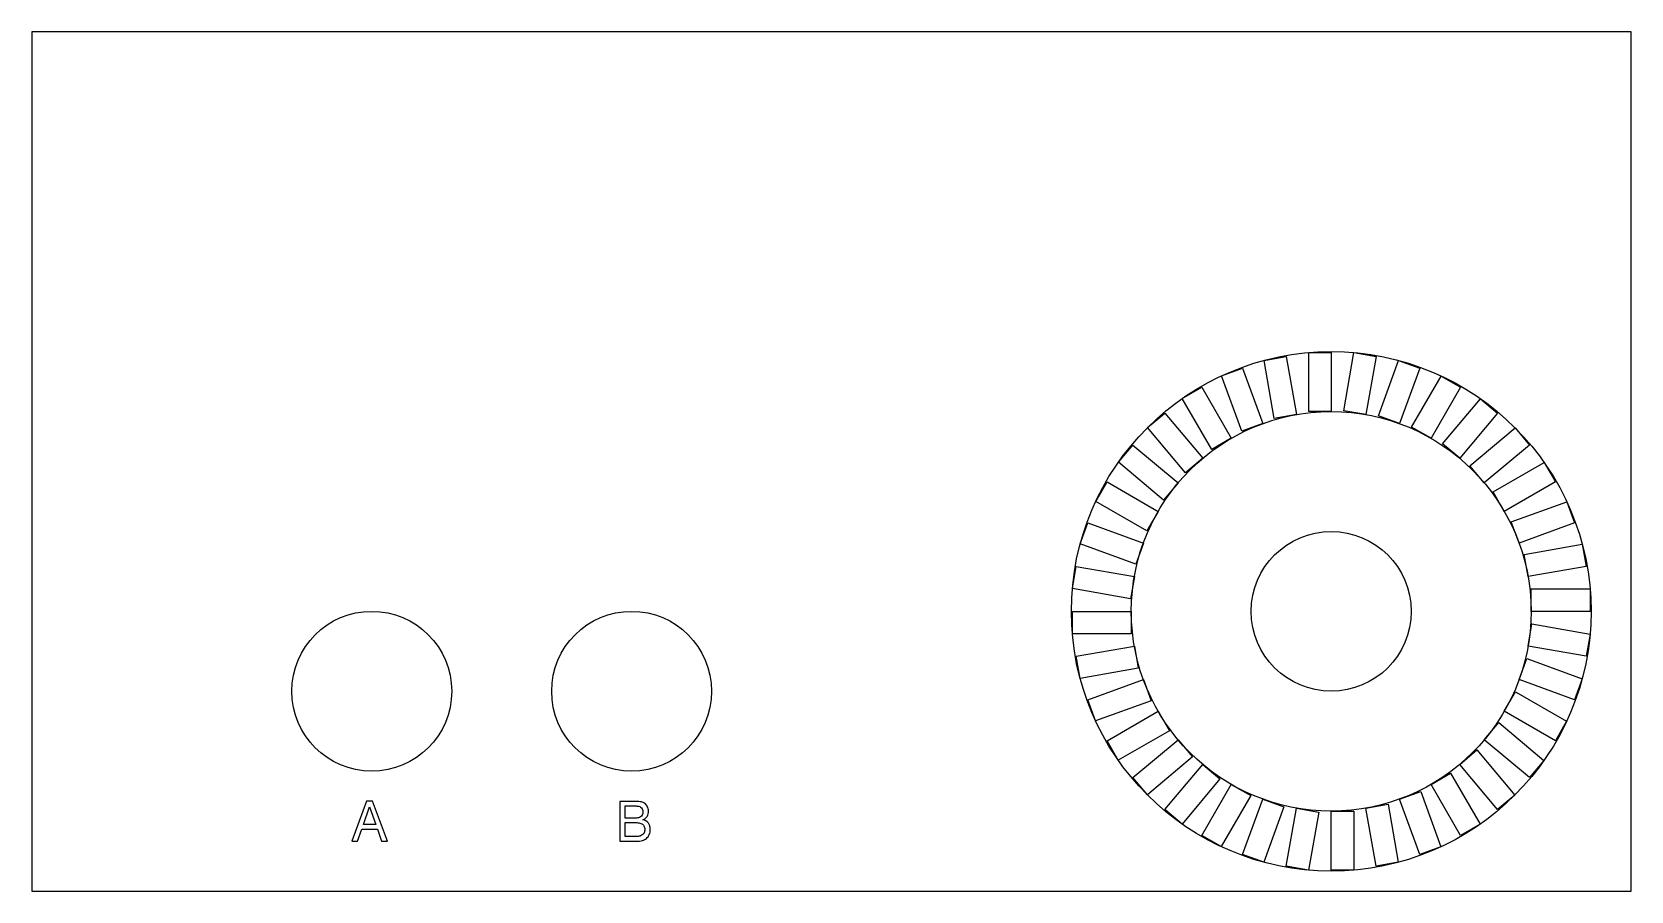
# Model space of a CAD drawing. Header units: millimetres. Extents: x -40 to 40, y -21.5 to 21.5.
import ezdxf

# ---------------------------------------------------------------- set-up
doc = ezdxf.new("R2010")
doc.units = ezdxf.units.MM
doc.layers.get('0').update_dxf_attribs({"lineweight": 25, "true_color": 0xffffff})
doc.layers.add('docu', color=178, linetype='Continuous', lineweight=25, true_color=0x000000)
doc.layers.add('engraving', color=2, linetype='Continuous', lineweight=25, true_color=0xffff00)

msp = doc.modelspace()

# ---------------------------------------------------------------- linework, layer by layer
for centre in [(25, -7.5), (-23, -11.5), (-10, -11.5)]:
    msp.add_circle(centre, 4)
at = {"layer": 'docu'}
for p, q in [((40, 21.5), (-40, 21.5)), ((-40, 21.5), (-40, -21.5)), ((40, -21.5), (40, 21.5)), ((-40, -21.5), (40, -21.5))]:
    msp.add_line(p, q, dxfattribs=at)
for radius in [13, 10]:
    msp.add_circle((25, -7.5), radius, dxfattribs=at)
at = {"layer": 'engraving'}
for p, q in [((21.642, 5.059), (22.751, 5.254)), ((22.154, 2.153), (21.642, 5.059)), ((22.751, 5.254), (23.264, 2.348)), ((23.874, 5.451), (25, 5.451)), ((23.874, 2.5), (23.874, 5.451)), ((25, 5.451), (25, 2.5)), ((25.627, 2.544), (26.14, 5.45)), ((26.14, 5.45), (27.249, 5.254)), ((27.249, 5.254), (26.736, 2.348)), ((27.362, 2.282), (28.371, 5.055)), ((28.371, 5.055), (29.43, 4.67)), ((19.512, 4.285), (20.57, 4.67)), ((20.522, 1.512), (19.512, 4.285)), ((20.57, 4.67), (21.58, 1.897)), ((29.43, 4.67), (28.42, 1.897)), ((29.025, 1.723), (30.5, 4.279)), ((30.5, 4.279), (31.476, 3.716)), ((17.549, 3.153), (18.524, 3.716)), ((18.524, 3.716), (20, 1.16)), ((31.476, 3.716), (30, 1.16)), ((15.812, 1.697), (16.675, 2.421)), ((16.675, 2.421), (18.572, 0.16)), ((19.025, 0.597), (17.549, 3.153)), ((25, 2.5), (23.874, 2.5)), ((26.736, 2.348), (25.627, 2.544)), ((30.565, 0.884), (32.462, 3.145)), ((33.325, 2.421), (31.428, 0.16)), ((32.462, 3.145), (33.325, 2.421)), ((17.709, -0.563), (15.812, 1.697)), ((21.58, 1.897), (20.522, 1.512)), ((23.264, 2.348), (22.154, 2.153)), ((28.42, 1.897), (27.362, 2.282)), ((30, 1.16), (29.025, 1.723)), ((31.937, -0.209), (34.197, 1.688)), ((34.197, 1.688), (34.921, 0.825)), ((14.355, -0.038), (15.079, 0.825)), ((15.079, 0.825), (17.34, -1.072)), ((20, 1.16), (19.025, 0.597)), ((31.428, 0.16), (30.565, 0.884)), ((34.921, 0.825), (32.66, -1.072)), ((18.572, 0.16), (17.709, -0.563)), ((16.616, -1.935), (14.355, -0.038)), ((32.66, -1.072), (31.937, -0.209)), ((33.097, -1.525), (35.653, -0.049)), ((35.653, -0.049), (36.216, -1.024)), ((13.221, -2), (13.784, -1.024)), ((13.784, -1.024), (16.34, -2.5)), ((17.34, -1.072), (16.616, -1.935)), ((33.66, -2.5), (33.097, -1.525)), ((36.216, -1.024), (33.66, -2.5)), ((15.777, -3.475), (13.221, -2)), ((34.012, -3.022), (36.785, -2.012)), ((36.785, -2.012), (37.17, -3.07)), ((12.445, -4.129), (12.83, -3.07)), ((12.83, -3.07), (15.603, -4.08)), ((16.34, -2.5), (15.777, -3.475)), ((34.397, -4.08), (34.012, -3.022)), ((37.17, -3.07), (34.397, -4.08)), ((15.218, -5.138), (12.445, -4.129)), ((15.603, -4.08), (15.218, -5.138)), ((34.653, -4.654), (37.559, -4.142)), ((34.848, -5.764), (34.653, -4.654)), ((37.559, -4.142), (37.754, -5.251)), ((12.05, -6.36), (12.246, -5.251)), ((12.246, -5.251), (15.152, -5.764)), ((37.754, -5.251), (34.848, -5.764)), ((14.956, -6.873), (12.05, -6.36)), ((15.152, -5.764), (14.956, -6.873)), ((35, -7.5), (35, -6.374)), ((35, -6.374), (37.951, -6.374)), ((37.951, -6.374), (37.951, -7.5)), ((12.049, -8.626), (12.049, -7.5)), ((12.049, -7.5), (15, -7.5)), ((15, -7.5), (15, -8.626)), ((37.951, -7.5), (35, -7.5)), ((15, -8.626), (12.049, -8.626)), ((34.848, -9.236), (35.044, -8.127)), ((35.044, -8.127), (37.95, -8.64)), ((37.95, -8.64), (37.754, -9.749)), ((12.246, -9.749), (15.152, -9.236)), ((15.152, -9.236), (15.347, -10.346)), ((37.754, -9.749), (34.848, -9.236)), ((12.441, -10.858), (12.246, -9.749)), ((15.347, -10.346), (12.441, -10.858)), ((34.397, -10.92), (34.782, -9.862)), ((34.782, -9.862), (37.555, -10.871)), ((12.83, -11.93), (15.603, -10.92)), ((15.603, -10.92), (15.988, -11.978)), ((37.17, -11.93), (34.397, -10.92)), ((37.555, -10.871), (37.17, -11.93)), ((13.215, -12.988), (12.83, -11.93)), ((15.988, -11.978), (13.215, -12.988)), ((33.66, -12.5), (34.223, -11.525)), ((34.223, -11.525), (36.779, -13)), ((13.784, -13.976), (16.34, -12.5)), ((16.34, -12.5), (16.903, -13.475)), ((36.216, -13.976), (33.66, -12.5)), ((16.903, -13.475), (14.347, -14.951)), ((32.66, -13.928), (33.384, -13.065)), ((33.384, -13.065), (35.645, -14.962)), ((36.779, -13), (36.216, -13.976)), ((14.347, -14.951), (13.784, -13.976)), ((15.079, -15.825), (17.34, -13.928)), ((17.34, -13.928), (18.063, -14.791)), ((34.921, -15.825), (32.66, -13.928)), ((18.063, -14.791), (15.803, -16.688)), ((16.675, -17.421), (18.572, -15.16)), ((18.572, -15.16), (19.435, -15.884)), ((31.428, -15.16), (32.291, -14.437)), ((33.325, -17.421), (31.428, -15.16)), ((32.291, -14.437), (34.188, -16.697)), ((35.645, -14.962), (34.921, -15.825)), ((15.803, -16.688), (15.079, -15.825)), ((19.435, -15.884), (17.538, -18.145)), ((30, -16.16), (30.975, -15.597)), ((30.975, -15.597), (32.451, -18.153)), ((18.524, -18.716), (20, -16.16)), ((20.975, -16.723), (19.5, -19.279)), ((20, -16.16), (20.975, -16.723)), ((28.42, -16.897), (29.478, -16.512)), ((29.478, -16.512), (30.488, -19.285)), ((31.476, -18.716), (30, -16.16)), ((34.188, -16.697), (33.325, -17.421)), ((17.538, -18.145), (16.675, -17.421)), ((20.57, -19.67), (21.58, -16.897)), ((21.58, -16.897), (22.638, -17.282)), ((22.638, -17.282), (21.629, -20.055)), ((22.751, -20.254), (23.264, -17.348)), ((23.264, -17.348), (24.373, -17.544)), ((24.373, -17.544), (23.86, -20.45)), ((25, -20.451), (25, -17.5)), ((25, -17.5), (26.126, -17.5)), ((26.126, -17.5), (26.126, -20.451)), ((26.736, -17.348), (27.846, -17.153)), ((27.249, -20.254), (26.736, -17.348)), ((27.846, -17.153), (28.358, -20.059)), ((29.43, -19.67), (28.42, -16.897)), ((32.451, -18.153), (31.476, -18.716)), ((19.5, -19.279), (18.524, -18.716)), ((21.629, -20.055), (20.57, -19.67)), ((30.488, -19.285), (29.43, -19.67)), ((23.86, -20.45), (22.751, -20.254)), ((26.126, -20.451), (25, -20.451)), ((28.358, -20.059), (27.249, -20.254))]:
    msp.add_line(p, q, dxfattribs=at)
at = {"layer": 'engraving', "flags": 128}
for points in [[(-24, -19), (-23.719, -19), (-23.505, -18.402), (-22.718, -18.402), (-22.506, -19), (-22.211, -19), (-22.957, -17), (-23.257, -17)], [(-23.421, -18.168), (-23.107, -17.287), (-22.798, -18.168)]]:
    msp.add_lwpolyline(points, close=True, dxfattribs=at)
for points in [[(-10.589, -19.012), (-9.741, -19.012, 0.074882), (-9.458, -18.97, 0.096918), (-9.263, -18.865, 0.118225), (-9.12, -18.677, 0.104034), (-9.064, -18.414, 0.391622), (-9.445, -17.933, 0.331877), (-9.159, -17.499, 0.113289), (-9.214, -17.262, 0.138339), (-9.347, -17.111, 0.086812), (-9.51, -17.043, 0.055888), (-9.782, -17.012), (-10.589, -17.012)], [(-10.316, -17.853), (-10.316, -17.241), (-9.818, -17.241, -0.052964), (-9.647, -17.259, -0.085506), (-9.548, -17.299, -0.14235), (-9.466, -17.39, -0.11357), (-9.432, -17.538, -0.112792), (-9.468, -17.697, -0.144128), (-9.554, -17.792, -0.085565), (-9.658, -17.834, -0.051929), (-9.841, -17.853)], [(-10.316, -18.77), (-10.316, -18.075), (-9.796, -18.075, -0.048753), (-9.596, -18.095, -0.081176), (-9.482, -18.137, -0.146677), (-9.383, -18.24, -0.11789), (-9.343, -18.411, -0.103521), (-9.378, -18.581, -0.129923), (-9.465, -18.69, -0.095767), (-9.58, -18.746, -0.064962), (-9.765, -18.77)]]:
    msp.add_lwpolyline(points, format="xyb", close=True, dxfattribs=at)

doc.saveas('drawing.dxf')
